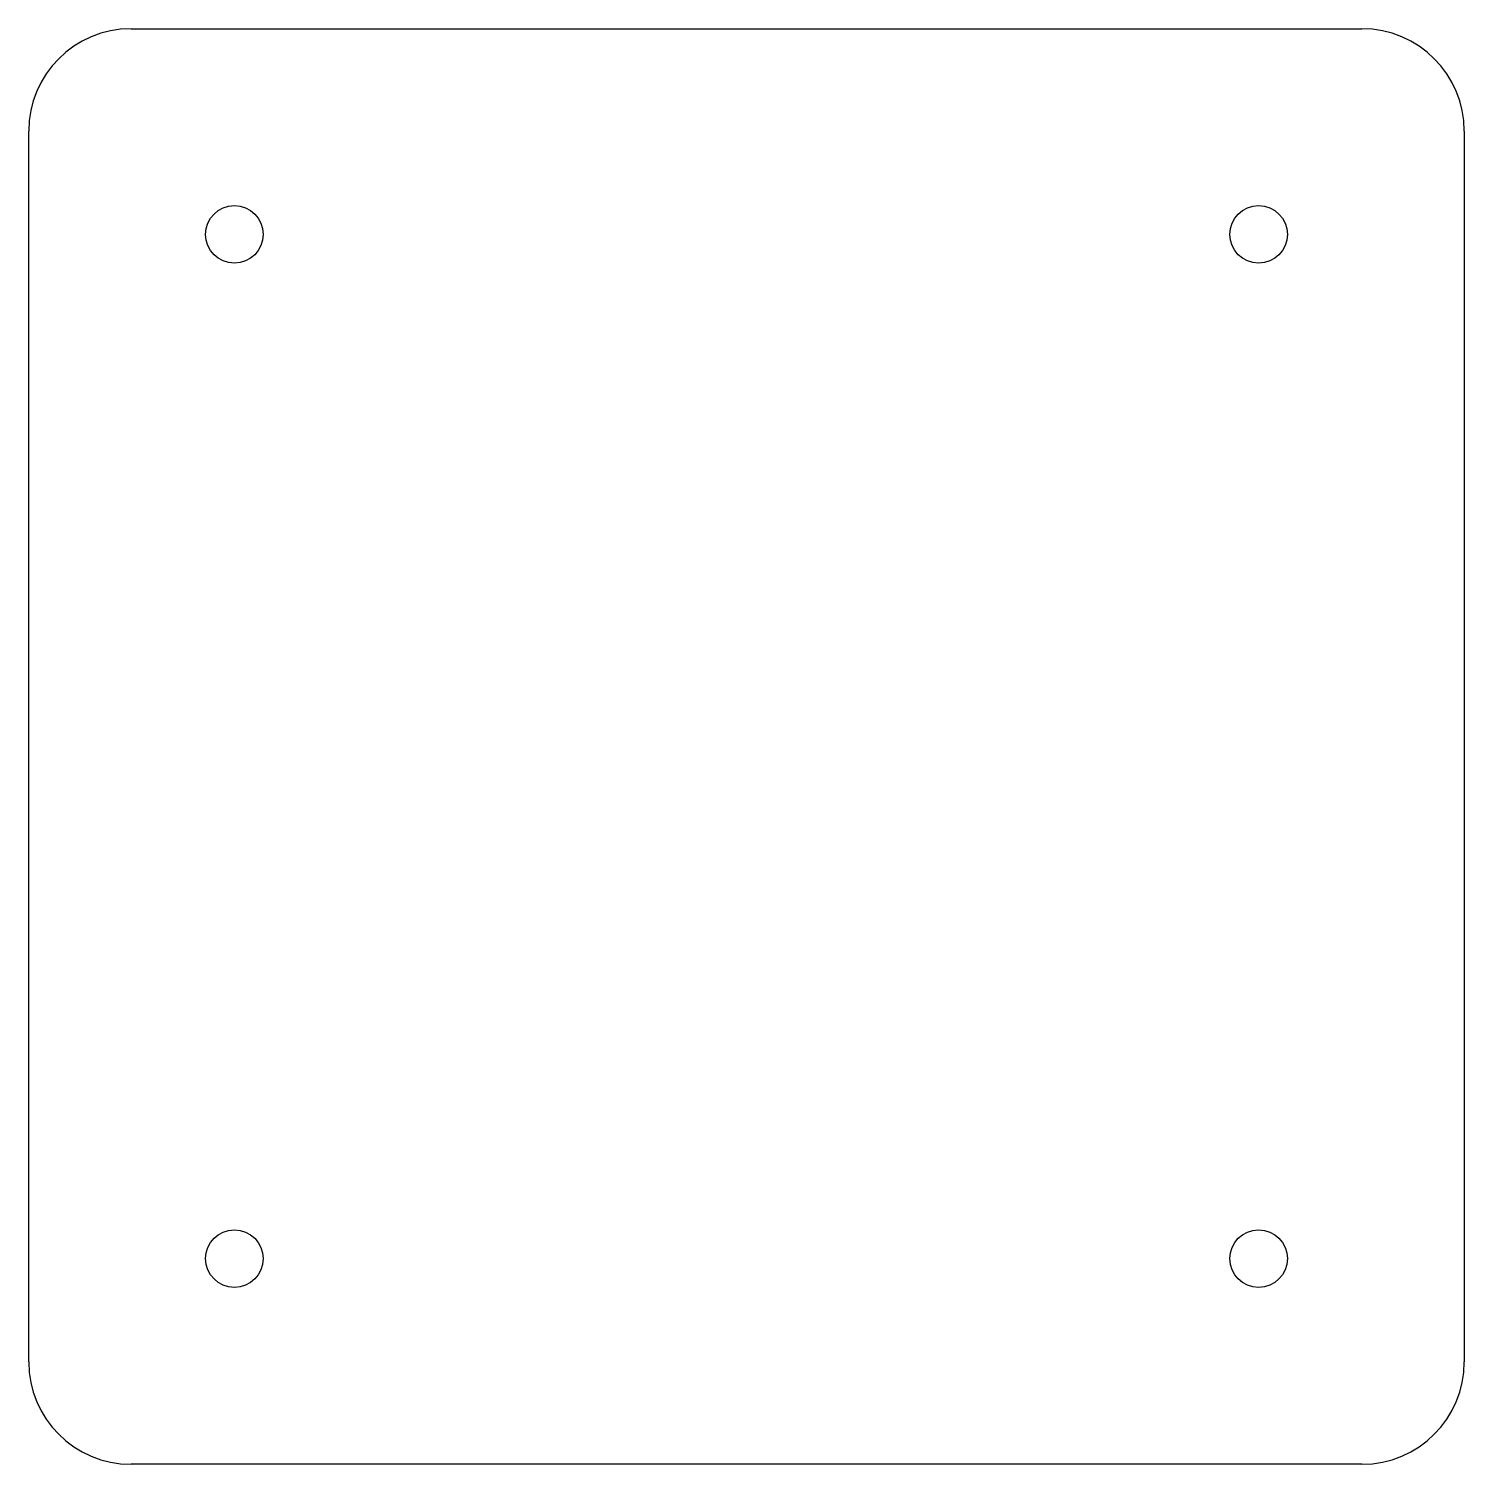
# Model space of a CAD drawing. Header units: millimetres. Extents: x -89 to 89, y -89 to 89.
import ezdxf

# ---------------------------------------------------------------- set-up
doc = ezdxf.new("R2010")
doc.units = ezdxf.units.MM

msp = doc.modelspace()

# ---------------------------------------------------------------- linework, layer by layer
at = {"color": 7, "linetype": 'Continuous'}
for p, q in [((-76.3, 89), (76.3, 89)), ((-89, -76.3), (-89, 76.3)), ((89, 76.3), (89, -76.3)), ((76.3, -89), (-76.3, -89))]:
    msp.add_line(p, q, dxfattribs=at)
for centre in [(-63.5, 63.5), (63.5, 63.5), (-63.5, -63.5), (63.5, -63.5)]:
    msp.add_circle(centre, 3.57, dxfattribs=at)
for centre, start, end in [((-76.3, 76.3), 90, 180), ((76.3, 76.3), 0, 90), ((-76.3, -76.3), 180, 270), ((76.3, -76.3), 270, 0)]:
    msp.add_arc(centre, 12.7, start, end, dxfattribs=at)

doc.saveas('drawing.dxf')
